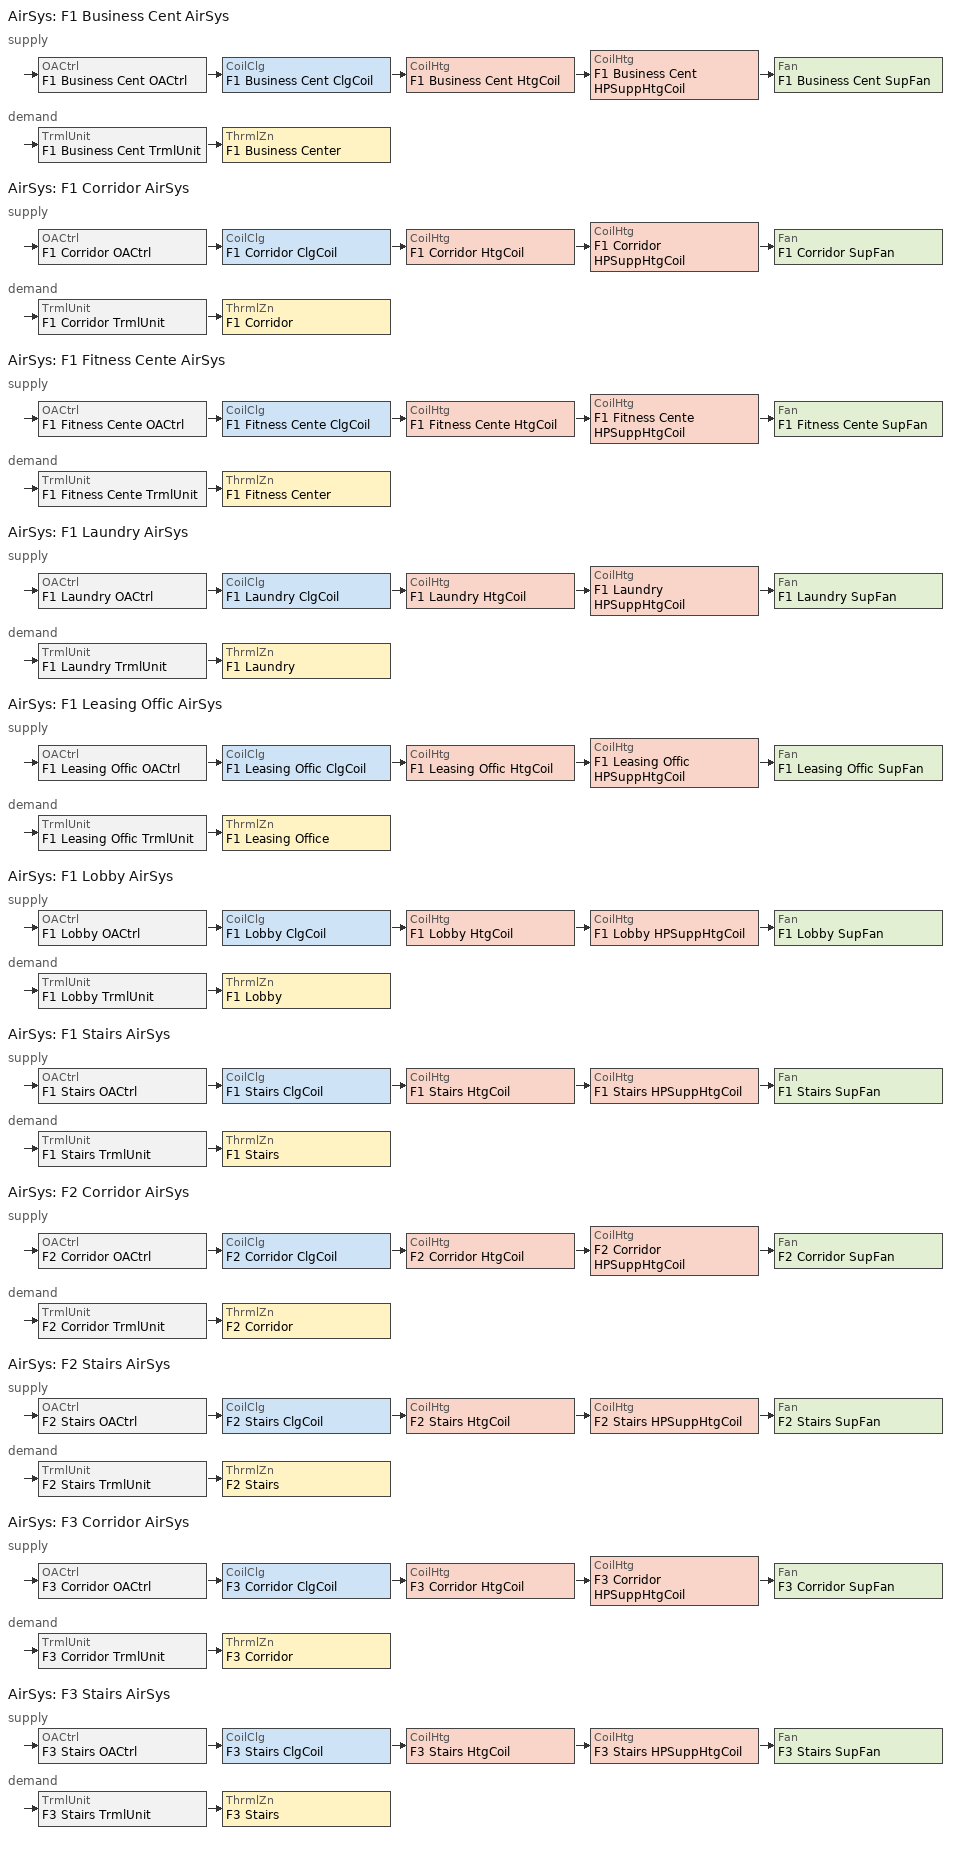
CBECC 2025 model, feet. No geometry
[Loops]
AirSys 'F1 Business Cent AirSys'
 supply: OACtrl 'F1 Business Cent OACtrl' > CoilClg 'F1 Business Cent ClgCoil' > CoilHtg 'F1 Business Cent HtgCoil' > CoilHtg 'F1 Business Cent HPSuppHtgCoil' > Fan 'F1 Business Cent SupFan'
 demand: TrmlUnit 'F1 Business Cent TrmlUnit' > ThrmlZn 'F1 Business Center'
AirSys 'F1 Corridor AirSys'
 supply: OACtrl 'F1 Corridor OACtrl' > CoilClg 'F1 Corridor ClgCoil' > CoilHtg 'F1 Corridor HtgCoil' > CoilHtg 'F1 Corridor HPSuppHtgCoil' > Fan 'F1 Corridor SupFan'
 demand: TrmlUnit 'F1 Corridor TrmlUnit' > ThrmlZn 'F1 Corridor'
AirSys 'F1 Fitness Cente AirSys'
 supply: OACtrl 'F1 Fitness Cente OACtrl' > CoilClg 'F1 Fitness Cente ClgCoil' > CoilHtg 'F1 Fitness Cente HtgCoil' > CoilHtg 'F1 Fitness Cente HPSuppHtgCoil' > Fan 'F1 Fitness Cente SupFan'
 demand: TrmlUnit 'F1 Fitness Cente TrmlUnit' > ThrmlZn 'F1 Fitness Center'
AirSys 'F1 Laundry AirSys'
 supply: OACtrl 'F1 Laundry OACtrl' > CoilClg 'F1 Laundry ClgCoil' > CoilHtg 'F1 Laundry HtgCoil' > CoilHtg 'F1 Laundry HPSuppHtgCoil' > Fan 'F1 Laundry SupFan'
 demand: TrmlUnit 'F1 Laundry TrmlUnit' > ThrmlZn 'F1 Laundry'
AirSys 'F1 Leasing Offic AirSys'
 supply: OACtrl 'F1 Leasing Offic OACtrl' > CoilClg 'F1 Leasing Offic ClgCoil' > CoilHtg 'F1 Leasing Offic HtgCoil' > CoilHtg 'F1 Leasing Offic HPSuppHtgCoil' > Fan 'F1 Leasing Offic SupFan'
 demand: TrmlUnit 'F1 Leasing Offic TrmlUnit' > ThrmlZn 'F1 Leasing Office'
AirSys 'F1 Lobby AirSys'
 supply: OACtrl 'F1 Lobby OACtrl' > CoilClg 'F1 Lobby ClgCoil' > CoilHtg 'F1 Lobby HtgCoil' > CoilHtg 'F1 Lobby HPSuppHtgCoil' > Fan 'F1 Lobby SupFan'
 demand: TrmlUnit 'F1 Lobby TrmlUnit' > ThrmlZn 'F1 Lobby'
AirSys 'F1 Stairs AirSys'
 supply: OACtrl 'F1 Stairs OACtrl' > CoilClg 'F1 Stairs ClgCoil' > CoilHtg 'F1 Stairs HtgCoil' > CoilHtg 'F1 Stairs HPSuppHtgCoil' > Fan 'F1 Stairs SupFan'
 demand: TrmlUnit 'F1 Stairs TrmlUnit' > ThrmlZn 'F1 Stairs'
AirSys 'F2 Corridor AirSys'
 supply: OACtrl 'F2 Corridor OACtrl' > CoilClg 'F2 Corridor ClgCoil' > CoilHtg 'F2 Corridor HtgCoil' > CoilHtg 'F2 Corridor HPSuppHtgCoil' > Fan 'F2 Corridor SupFan'
 demand: TrmlUnit 'F2 Corridor TrmlUnit' > ThrmlZn 'F2 Corridor'
AirSys 'F2 Stairs AirSys'
 supply: OACtrl 'F2 Stairs OACtrl' > CoilClg 'F2 Stairs ClgCoil' > CoilHtg 'F2 Stairs HtgCoil' > CoilHtg 'F2 Stairs HPSuppHtgCoil' > Fan 'F2 Stairs SupFan'
 demand: TrmlUnit 'F2 Stairs TrmlUnit' > ThrmlZn 'F2 Stairs'
AirSys 'F3 Corridor AirSys'
 supply: OACtrl 'F3 Corridor OACtrl' > CoilClg 'F3 Corridor ClgCoil' > CoilHtg 'F3 Corridor HtgCoil' > CoilHtg 'F3 Corridor HPSuppHtgCoil' > Fan 'F3 Corridor SupFan'
 demand: TrmlUnit 'F3 Corridor TrmlUnit' > ThrmlZn 'F3 Corridor'
AirSys 'F3 Stairs AirSys'
 supply: OACtrl 'F3 Stairs OACtrl' > CoilClg 'F3 Stairs ClgCoil' > CoilHtg 'F3 Stairs HtgCoil' > CoilHtg 'F3 Stairs HPSuppHtgCoil' > Fan 'F3 Stairs SupFan'
 demand: TrmlUnit 'F3 Stairs TrmlUnit' > ThrmlZn 'F3 Stairs'
[Proj]
MF36 Restructure Prototype: GasType=NaturalGas; CliZn=ClimateZone9; ZipCode=91501; WeatherStation=HOLLYWOOD BURBANK; UseExcptDsgnModel=0; ProjRemarks=Dwelling Units zoned by orientation by Aaron Boranian on March 17, 2022.; RunTitle=MF36 Restructure Prototype; AnalysisType=Title24Compliance; FacilityType=Includes Residential Dwellings &/or Common Areas; CUACReport=1; DebugScreen=1
[ResProj]
2019 Prototype 39372ft2 Prop Mixed: CALGreen=0; InCmntySlrProjTerritory=0; PVCompCredit=0; PVWDCSysSize=( 1, 0, 0, 0, 0 ); AllowExcessPVEDR=0; ReducedPVReq=0; BattMaxCap=0; BattGridHarmCredit=0; SimSpeedOption=Compliance; ReportInclPropOnly=0; SpecifyTargetDRtg=0; Address=1516 Ninth St; IsMultiFamily=1; CentralMFamLaundry=1; UseDefaultACH50=1; Status=New; IsVerified=0; ProjInclKitchen=1; InsulConsQuality=Yes; AllOrientations=0; HasGarage=0; Appl_HaveRefrig[1]=1; Appl_HaveDish[1]=1; Appl_HaveCook[1]=1; Appl_HaveWasher[1]=1; Appl_HaveDryer[1]=1; HERSDist=2019 Prototype 39372ft2 Prop Mixed-hers-dist-proj; HERSFan=2019 Prototype 39372ft2 Prop Mixed-hers-fan-proj; HERSDHW=2019 Prototype 39372ft2 Prop Mixed-hers-dhw-proj; HERSProj=2019 Prototype 39372ft2 Prop Mixed-hers-proj; SpeclFeatrs=2019 Prototype 39372ft2 Prop Mixed-specl-featrs; CSERpt_ZnDataDump=0; CSERpt_HVACDescrip=0; CSERpt_ZnEnergy=0; CSERpt_HtPumpHtg=0; CSERpt_Mtr_All=0; CSERpt_Mtr_Elec=0; CSERpt_Mtr_NGas=0; CSERpt_Mtr_Othr=0; CSERpt_ZnEnergy_DD=0; CSERpt_Mtr_All_DD=0; CSERpt_Mtr_Elec_DD=0; CSERpt_Mtr_NGas_DD=0; CSERpt_Mtr_Othr_DD=0; CSERpt_ZnEnergy_CD=0; CSERpt_Mtr_All_CD=0; CSERpt_Mtr_Elec_CD=0; CSERpt_Mtr_NGas_CD=0; CSERpt_Mtr_Othr_CD=0; CSERpt_ZnEnergy_HD=0; CSERpt_Mtr_All_HD=0; CSERpt_Mtr_Elec_HD=0; CSERpt_Mtr_NGas_HD=0; CSERpt_Mtr_Othr_HD=0
[Bldg]
Building: TotStoryCnt=3; AboveGrdStoryCnt=3
[ResZnGrp]
ResZn Group F1; ResZn Group F2; ResZn Group F3
[ResZn] Type=Conditioned; Status=New; HVACSysStatus=New; DHWSys1Status=New; DHWSys2Status=New; DHWSys2Verified=0; CeilingHeight=9; FloorHeight=10; WinHeadHeight=6.7; NumStories=1; AffordableHousing=1
Name | FloorArea | Bottom
F1 Res Zn N 3-bed; F1 Res Zn S 3-bed | 1410 | 0.7
F1 Res Zn NE; F1 Res Zn NW; F1 Res Zn SE; F1 Res Zn SW | 1054 | 0.7
F1 Res Zn N 1-bed; F1 Res Zn S 1-bed | 1440 | 0.7
F2 Res Zn N 3-bed; F2 Res Zn S 3-bed | 1410 | 10.7
F2 Res Zn NE; F2 Res Zn NW; F2 Res Zn SE; F2 Res Zn SW | 1054 | 10.7
F2 Res Zn N 1-bed; F2 Res Zn S 1-bed | 1440 | 10.7
F2 Res Zn N Studio | 540 | 10.7
F2 Res Zn S Studio | 1080 | 10.7
F3 Res Zn N 3-bed; F3 Res Zn S 3-bed | 1410 | 20.7
F3 Res Zn NE; F3 Res Zn NW; F3 Res Zn SE; F3 Res Zn SW | 1054 | 20.7
F3 Res Zn N 1-bed; F3 Res Zn S 1-bed | 1440 | 20.7
F3 Res Zn N Studio | 540 | 20.7
F3 Res Zn S Studio | 1080 | 20.7
[ResExtWall] Status=New; Construction=Exterior Wall Cons; Tilt=90
Name | Orientation | OrientationValue | Area
F1 Res Zn N Wall Back; F2 Res Zn N Wall Back; F3 Res Zn N Wall Back | Back | 180 | 470
F1 Res Zn NE Wall Back; F1 Res Zn NW Wall Back; F2 Res Zn NE Wall Back; F2 Res Zn NW Wall Back; F3 Res Zn NE Wall Back; F3 Res Zn NW Wall Back | Back | 180 | 310
F1 Res Zn NE Wall Right; F1 Res Zn SE Wall Right; F2 Res Zn NE Wall Right; F2 Res Zn SE Wall Right; F3 Res Zn NE Wall Right; F3 Res Zn SE Wall Right | Right | 270 | 340
F1 Res Zn NW Wall Left; F1 Res Zn SW Wall Left; F2 Res Zn NW Wall Left; F2 Res Zn SW Wall Left; F3 Res Zn NW Wall Left; F3 Res Zn SW Wall Left | Left | 90 | 340
F1 Res Zn S Wall Front; F2 Res Zn S Wall Front; F3 Res Zn S Wall Front | Front | 0 | 470
F1 Res Zn SE Wall Front; F1 Res Zn SW Wall Front; F2 Res Zn SE Wall Front; F2 Res Zn SW Wall Front; F3 Res Zn SE Wall Front; F3 Res Zn SW Wall Front | Front | 0 | 310
F1 Laundry Wall Back; F1 Mech Rm Wall Back | Back | 180 | 90
F1 Leasing Office Wall Front; F1 Lobby Wall Front; F2 Res Zn S Wall Front-3 | Front | 0 | 180
F1 Res Zn N Wall Back-2; F2 Res Zn N Wall Back-2; F3 Res Zn N Wall Back-2 | Back | 180 | 480
F1 Res Zn S Wall Front-2; F2 Res Zn S Wall Front-2; F3 Res Zn S Wall Front-2 | Front | 0 | 480
F1 Stairs Wall Back; F2 Stairs Wall Back; F2 Res Zn N Wall Back-3; F3 Stairs Wall Back; F3 Res Zn N Wall Back-3 | Back | 180 | 180
F3 Res Zn S Wall Front-3 | Front | 0 | 360
[ResWin] Status=New; exUfactorSHGCSource=NFRC; exExteriorShade=Insect Screen (default); ModelFinsOverhang=0; exOverhangDepth=1; exOverhangDistUp=1.33; exOverhangExL=3; exOverhangExR=3; exOverhangFlap=0.4; LeftFinDepth=0; LeftFinBotUp=0; exLeftFinDepth=0; exLeftFinBotUp=0; RightFinDepth=0; RightFinTopUp=0; RightFinDistR=0; RightFinBotUp=0; exRightFinDepth=0; exRightFinTopUp=0; exRightFinDistR=0; exRightFinBotUp=0
Name | WinType | SpecMethod | Height | Width | Multiplier | exHeight | exWidth | exMultiplier | exNFRCUfactor | exNFRCSHGC | OverhangDepth | OverhangDistUp | OverhangExL | OverhangExR | OverhangFlap | LeftFinTopUp | LeftFinDistL | exLeftFinTopUp | exLeftFinDistL | Area | exArea
F1 Res Zn N Win Back; F1 Res Zn N Win Back-2 | ResidentialWindowType 1 | Window Dimensions (required for fins/overhangs) | 5 | 3 | 12.843 | 5 | 3 | 27.34 | 0.3 | 0.23 | 1 | 1.33 | 3 | 3 | 0.4 | 0 | 0 | 0 | 0
F1 Res Zn NE Win Back; F1 Res Zn NW Win Back; F1 Res Zn SE Win Front; F1 Res Zn SW Win Front | ResidentialWindowType 1 | Window Dimensions (required for fins/overhangs) | 5 | 3 | 6.078 | 5 | 3 | 27.34 | 0.3 | 0.23 | 1 | 1.33 | 3 | 3 | 0.4 | 0 | 0 | 0 | 0
F1 Res Zn NE Win Right; F1 Res Zn NW Win Left; F1 Res Zn SE Win Right | ResidentialWindowType 1 | Window Dimensions (required for fins/overhangs) | 5 | 3 | 6.667 | 5 | 3 | 9.63 | 0.3 | 0.23 | 1 | 1.33 | 3 | 3 | 0.4 | 0 | 0 | 0 | 0
F1 Res Zn S Win Front; F1 Res Zn S Win Front-2 | ResidentialWindowType 1 | Window Dimensions (required for fins/overhangs) | 5 | 3 | 9.3135 | 5 | 3 | 27.34 | 0.3 | 0.23 | 1 | 1.33 | 3 | 3 | 0.4 | 0 | 0 | 0 | 0
F1 Res Zn SW Win Left; F2 Res Zn NW Win Left; F2 Res Zn SW Win Left; F3 Res Zn NW Win Left; F3 Res Zn SW Win Left | ResidentialWindowType 1 | Window Dimensions (required for fins/overhangs) | 5 | 3 | 6.667 | 5 | 3 | 9.63 |  |  | 1 | 1.33 | 3 | 3 | 0.4 | 0 | 0 | 0 | 0
F1 Leasing Office Win Front | ResidentialWindowType 1 | Window Dimensions (required for fins/overhangs) | 5 | 3 | 3.529 | 5 | 3 | 27.34 | 0.3 | 0.23 | 1 | 1.33 | 3 | 3 | 0.4 | 0 | 0 | 0 | 0
F1 Lobby Glass Door Front | Glass Door | Overall Window Area |  |  |  |  |  |  |  |  | 0 | 0 | 0 | 0 | 0 | 0 | 0 | 0 | 0 | 40 | 40
F1 Lobby Win Front | ResidentialWindowType 1 | Window Dimensions (required for fins/overhangs) | 5 | 3 | 0.863 | 5 | 3 | 27.34 |  |  | 1 | 1.33 | 3 | 3 | 0.4 | 0 | 0 | 0 | 0
F2 Res Zn N Win Back | ResidentialWindowType 1 | Window Dimensions (required for fins/overhangs) | 5 | 3 | 10.6836 | 5 | 3 | 27.34 | 0.3 | 0.23 | 1 | 1.33 | 3 | 3 | 0.4 | 1.33 | 1 | 1.33 | 1
F2 Res Zn NE Win Back | ResidentialWindowType 1 | Window Dimensions (required for fins/overhangs) | 5 | 3 | 6.078 | 5 | 3 | 27.34 | 0.3 | 0.23 | 1 | 1.33 | 3 | 3 | 0.4 | 1.33 | 1 | 1.33 | 1
F2 Res Zn NE Win Right; F2 Res Zn SE Win Right; F3 Res Zn NE Win Right; F3 Res Zn SE Win Right | ResidentialWindowType 1 | Window Dimensions (required for fins/overhangs) | 5 | 3 | 6.667 | 5 | 3 | 9.63 |  |  | 1 | 1.33 | 3 | 3 | 0.4 | 1.33 | 1 | 1.33 | 1
F2 Res Zn NW Win Back; F3 Res Zn NE Win Back; F3 Res Zn NW Win Back | ResidentialWindowType 1 | Window Dimensions (required for fins/overhangs) | 5 | 3 | 6.078 | 5 | 3 | 27.34 |  |  | 1 | 1.33 | 3 | 3 | 0.4 | 1.33 | 1 | 1.33 | 1
F2 Res Zn S Win Front; F3 Res Zn S Win Front | ResidentialWindowType 1 | Window Dimensions (required for fins/overhangs) | 5 | 3 | 9.2156 | 5 | 3 | 27.34 |  |  | 1 | 1.33 | 3 | 3 | 0.4 | 0 | 0 | 0 | 0
F2 Res Zn SE Win Front; F2 Res Zn SW Win Front; F3 Res Zn SE Win Front; F3 Res Zn SW Win Front | ResidentialWindowType 1 | Window Dimensions (required for fins/overhangs) | 5 | 3 | 6.078 | 5 | 3 | 27.34 |  |  | 1 | 1.33 | 3 | 3 | 0.4 | 0 | 0 | 0 | 0
F2 Res Zn N Win Back-2 | ResidentialWindowType 1 | Window Dimensions (required for fins/overhangs) | 5 | 3 | 10.9109 | 5 | 3 | 27.34 | 0.3 | 0.23 | 1 | 1.33 | 3 | 3 | 0.4 | 1.33 | 1 | 1.33 | 1
F2 Res Zn N Win Back-3 | ResidentialWindowType 1 | Window Dimensions (required for fins/overhangs) | 5 | 3 | 4.0916 | 5 | 3 | 27.34 | 0.3 | 0.23 | 1 | 1.33 | 3 | 3 | 0.4 | 1.33 | 1 | 1.33 | 1
F2 Res Zn S Win Front-2; F3 Res Zn S Win Front-2 | ResidentialWindowType 1 | Window Dimensions (required for fins/overhangs) | 5 | 3 | 9.4117 | 5 | 3 | 27.34 |  |  | 1 | 1.33 | 3 | 3 | 0.4 | 0 | 0 | 0 | 0
F2 Res Zn S Win Front-3; F3 Res Zn S Win Front-3 | ResidentialWindowType 1 | Window Dimensions (required for fins/overhangs) | 5 | 3 | 7.0587 | 5 | 3 | 27.34 |  |  | 1 | 1.33 | 3 | 3 | 0.4 | 0 | 0 | 0 | 0
F3 Res Zn N Win Back | ResidentialWindowType 1 | Window Dimensions (required for fins/overhangs) | 5 | 3 | 10.6836 | 5 | 3 | 27.34 |  |  | 1 | 1.33 | 3 | 3 | 0.4 | 1.33 | 1 | 1.33 | 1
F3 Res Zn N Win Back-2 | ResidentialWindowType 1 | Window Dimensions (required for fins/overhangs) | 5 | 3 | 10.9109 | 5 | 3 | 27.34 |  |  | 1 | 1.33 | 3 | 3 | 0.4 | 1.33 | 1 | 1.33 | 1
F3 Res Zn N Win Back-3 | ResidentialWindowType 1 | Window Dimensions (required for fins/overhangs) | 5 | 3 | 4.0916 | 5 | 3 | 27.34 |  |  | 1 | 1.33 | 3 | 3 | 0.4 | 1.33 | 1 | 1.33 | 1
[ResSlabFlr] Status=New; HeatedSlab=0; EdgeInsulation=0; EdgeInsulOption=R-7, 16 inches; exSurface=Default (80% carpeted/covered, 20% exposed); exEdgeInsulOption=R-5, 8 inches
Name | Area | Perimeter
F1 Res Zn N Slab; F1 Res Zn S Slab | 1410 | 47
F1 Res Zn NE Slab; F1 Res Zn NW Slab; F1 Res Zn SE Slab; F1 Res Zn SW Slab | 1054 | 65
F1 Business Center Slab; F1 Fitness Center Slab | 324 | 0
F1 Corridor Slab | 1444 | 0
F1 Laundry Slab; F1 Mech Rm Slab | 108 | 9
F1 Leasing Office Slab | 216 | 18
F1 Lobby Slab | 540 | 18
F1 Res Zn N Slab-2; F1 Res Zn S Slab-2 | 1440 | 48
F1 Stairs Slab | 144 | 18
[DwellUnit]
Name | DwellUnitTypeRef | Count | CondFlrArea
F1 3-Bed N; F1 3-Bed S; F2 3-Bed N; F2 3-Bed S; F3 3-Bed N; F3 3-Bed S | 3-Bed Type | 1 | 1410
F1 2-Bed NE; F1 2-Bed NW; F1 2-Bed SE; F1 2-Bed SW; F2 2-Bed NE; F2 2-Bed NW; F2 2-Bed SE; F2 2-Bed SW; F3 2-Bed NE; F3 2-Bed NW; F3 2-Bed SE; F3 2-Bed SW | 2-Bed Type | 1 | 1054
F1 1-Bed N; F1 1-Bed S; F2 1-Bed N; F2 1-Bed S; F3 1-Bed N; F3 1-Bed S | 1-Bed Type | 2 | 720
F2 Studio N; F3 Studio N | Studio Type | 1 | 540
F2 Studio S; F3 Studio S | Studio Type | 2 | 540
[ResIntWall] Status=New; IsPartySurface=1; OtherSideModeled=1
Name | Area | Construction | Outside
F1 Res Zn N To F1 Corridor Int Wall Right | 230 | IntWall Cons | F1 Corridor
F1 Res Zn N 3-bed To 1-bed Int Wall | 300 | IntWall Cons | F1 Res Zn N 1-bed
F1 Res Zn NE To F1 Res Zn SE Int Wall Front | 310 | IntWall Cons | F1 Res Zn SE
F1 Res Zn NE To F1 Corridor Int Wall Left; F1 Res Zn NW To F1 Corridor Int Wall Right; F1 Res Zn SE To F1 Corridor Int Wall Left; F1 Res Zn SW To F1 Corridor Int Wall Right | 30 | IntWall Cons | F1 Corridor
F1 Res Zn NW To F1 Res Zn SW Int Wall Front; F1 Res Zn S To F1 Res Zn SW Int Wall Left | 310 | IntWall Cons | F1 Res Zn SW
F1 Res Zn S 3-bed To 1-bed Int Wall-2 | 300 | IntWall Cons | F1 Res Zn S 1-bed
F1 Business Center To F1 Leasing Office Int Wall Front | 180 | IntWall Cons | F1 Leasing Office
F1 Business Center To F1 Lobby Int Wall Left | 180 | IntWall Cons | F1 Lobby
F1 Business Center To F1 Corridor Int Wall Back; F1 Fitness Center To F1 Corridor Int Wall Front; F1 Fitness Center To F1 Corridor Int Wall Left; F1 Stairs To F1 Corridor Int Wall Front | 180 | IntWall Cons | F1 Corridor
F1 Business Center To F1 Res Zn SE Int Wall Right | 180 | IntWall Cons | F1 Res Zn SE
F1 Corridor To F1 Res Zn S Int Wall Front | 950 | IntWall Cons | F1 Res Zn S 3-bed
F1 Corridor To F1 Res Zn N 3-bed Int Wall Back | 470 | IntWall Cons | F1 Res Zn N 3-bed
F1 Corridor To F1 Res Zn N 1-bed Int Wall Back | 480 | IntWall Cons | F1 Res Zn N 1-bed
F1 Fitness Center To F1 Res Zn NE Int Wall Right | 180 | IntWall Cons | F1 Res Zn NE
F1 Laundry To F1 Fitness Center Int Wall Front | 90 | IntWall Cons | F1 Fitness Center
F1 Laundry To F1 Corridor Int Wall Left | 40 | IntWall Cons | F1 Corridor
F1 Laundry To F1 Mech Rm Int Wall Right | 120 | Interior Wall adjacent Unconditioned | F1 Mech Rm
F1 Leasing Office To F1 Lobby Int Wall Left | 120 | IntWall Cons | F1 Lobby
F1 Leasing Office To F1 Res Zn SE Int Wall Right | 120 | IntWall Cons | F1 Res Zn SE
F1 Lobby To F1 Res Zn S Int Wall Left | 300 | IntWall Cons | F1 Res Zn S 3-bed
F1 Mech Rm To F1 Fitness Center Int Wall Front | 90 | Interior Wall adjacent Unconditioned | F1 Fitness Center
F1 Mech Rm To F1 Res Zn NE Int Wall Right | 120 | Interior Wall adjacent Unconditioned | F1 Res Zn NE
F1 Res Zn N To F1 Res Zn NW Int Wall Left | 310 | IntWall Cons | F1 Res Zn NW
F1 Stairs To F1 Res Zn N Int Wall Left | 80 | IntWall Cons | F1 Res Zn N 3-bed
F1 Stairs To F1 Laundry Int Wall Right | 80 | IntWall Cons | F1 Laundry
F2 Res Zn N 3-bed to 1-bed Int Wall | 310 | IntWall Cons | F2 Res Zn N 1-bed
F2 Res Zn NE To F2 Res Zn SE Int Wall Front; F2 Res Zn S To F2 Res Zn SE Int Wall Right | 310 | IntWall Cons | F2 Res Zn SE
F2 Res Zn NE To F2 Corridor Int Wall Left; F2 Res Zn NW To F2 Corridor Int Wall Right; F2 Res Zn SE To F2 Corridor Int Wall Left; F2 Res Zn SW To F2 Corridor Int Wall Right | 30 | IntWall Cons | F2 Corridor
F2 Res Zn NW To F2 Res Zn SW Int Wall Front; F2 Res Zn S To F2 Res Zn SW Int Wall Left | 310 | IntWall Cons | F2 Res Zn SW
F2 Res Zn S 3-bed to 1-bed Int Wall | 310 | IntWall Cons | F2 Res Zn S 1-bed
F2 Res Zn S 3-bed to Studio Int Wall | 310 | IntWall Cons | F2 Res Zn S Studio
F2 Corridor To F2 Res Zn S 3-bed Int Wall Front | 470 | IntWall Cons | F2 Res Zn S 3-bed
F2 Corridor To F2 Res Zn N 3-bed Int Wall Left | 230 | IntWall Cons | F2 Res Zn N 3-bed
F2 Corridor To F2 Res Zn N 3-bed Int Wall Back | 470 | IntWall Cons | F2 Res Zn N 3-bed
F2 Corridor To F2 Res Zn N Studio Int Wall Right | 230 | IntWall Cons | F2 Res Zn N Studio
F2 Corridor To F2 Res Zn N 1-bed Int Wall Back | 480 | IntWall Cons | F2 Res Zn N 1-bed
F2 Corridor To F2 Res Zn N Studio Int Wall Back | 180 | IntWall Cons | F2 Res Zn N Studio
F2 Corridor To F2 Res Zn S 1-bed Int Wall Front | 480 | IntWall Cons | F2 Res Zn S 1-bed
F2 Corridor To F2 Res Zn S Studio Int Wall Front | 360 | IntWall Cons | F2 Res Zn S Studio
F2 Stairs To F2 Corridor Int Wall Front | 180 | IntWall Cons | F2 Corridor
F2 Stairs To F2 Res Zn N Int Wall Left; F2 Stairs To F2 Res Zn N Int Wall Right | 80 | IntWall Cons | F2 Res Zn N 3-bed
F2 Res Zn N To F2 Res Zn NW Int Wall Left | 310 | IntWall Cons | F2 Res Zn NW
F2 Res Zn N To F2 Res Zn NE Int Wall Right | 310 | IntWall Cons | F2 Res Zn NE
F3 Res Zn NE To F3 Res Zn SE Int Wall Front; F3 Res Zn S To F3 Res Zn SE Int Wall Right | 310 | IntWall Cons | F3 Res Zn SE
F3 Res Zn NE To F3 Corridor Int Wall Left; F3 Res Zn NW To F3 Corridor Int Wall Right; F3 Res Zn SE To F3 Corridor Int Wall Left; F3 Res Zn SW To F3 Corridor Int Wall Right | 30 | IntWall Cons | F3 Corridor
F3 Res Zn NW To F3 Res Zn SW Int Wall Front; F3 Res Zn S To F3 Res Zn SW Int Wall Left | 310 | IntWall Cons | F3 Res Zn SW
F3 Corridor To F3 Res Zn S 3-bed Int Wall Front | 470 | IntWall Cons | F3 Res Zn S 3-bed
F3 Corridor To F3 Res Zn N 3-bed Int Wall Left | 230 | IntWall Cons | F3 Res Zn N 3-bed
F3 Corridor To F3 Res Zn N 3-bed Int Wall Back | 470 | IntWall Cons | F3 Res Zn N 3-bed
F3 Corridor To F3 Res Zn N Studio Int Wall Right | 230 | IntWall Cons | F3 Res Zn N Studio
F3 Corridor To F3 Res Zn N 1-bed Int Wall Back | 480 | IntWall Cons | F3 Res Zn N 1-bed
F3 Corridor To F3 Res Zn N Studio Int Wall Back | 180 | IntWall Cons | F3 Res Zn N Studio
F3 Corridor To F3 Res Zn S 1-bed Int Wall Front | 480 | IntWall Cons | F3 Res Zn S 1-bed
F3 Corridor To F3 Res Zn S Studio Int Wall Front | 360 | IntWall Cons | F3 Res Zn S Studio
F3 Stairs To F3 Corridor Int Wall Front | 180 | IntWall Cons | F3 Corridor
F3 Stairs To F3 Res Zn N Int Wall Left; F3 Stairs To F3 Res Zn N Int Wall Right | 80 | IntWall Cons | F3 Res Zn N 3-bed
F3 Res Zn N To F3 Res Zn NW Int Wall Left | 310 | IntWall Cons | F3 Res Zn NW
F3 Res Zn N To F3 Res Zn NE Int Wall Right | 310 | IntWall Cons | F3 Res Zn NE
[ResOtherZn] CeilingHeight=9; FloorHeight=10; WinHeadHeight=6.7; NumStories=1; DryerFuel=Gas
Name | Type | SpcFunc | VentSpcFunc | ozHVACSystem | ozDHWSys | Area | Bottom | IAQOption | IAQFanRef[1]
F1 Business Center | Conditioned | Conference, Multipurpose and Meeting Area | General - Conference/meeting | F1 Business Cent AirSys | DHW Individual Heat Pump | 324 | 0.7
F1 Corridor | Conditioned | Corridor Area | Residential - Common corridors | F1 Corridor AirSys |  | 1444 | 0.7
F1 Fitness Center | Conditioned | Exercise/Fitness Center and Gymnasium Areas | Sports/Entertainment - Gym, sports arena (play area) | F1 Fitness Cente AirSys | DHW Individual Heat Pump | 324 | 0.7
F1 Laundry | Conditioned | Laundry Area | Lodging - Laundry rooms, central | F1 Laundry AirSys | DHW Individual Heat Pump | 108 | 0.7
F1 Leasing Office | Conditioned | Office Area (<=250 square feet) | Office - Office space | F1 Leasing Offic AirSys | DHW Individual Heat Pump | 216 | 0.7
F1 Lobby | Conditioned | Lobby, Main Entry | Residential - Common corridors | F1 Lobby AirSys | DHW Individual Heat Pump | 540 | 0.7
F1 Mech Rm | Unconditioned | Electrical, Mechanical, Telephone Rooms | Misc - Telephone closets |  | DHW Individual Heat Pump | 108 | 0.7 | Individual IAQ Fans | F1 Mech Rm-IAQFan
F1 Stairs | Conditioned | Stairwell | Residential - Common corridors | F1 Stairs AirSys |  | 144 | 0.7
F2 Corridor | Conditioned | Corridor Area | Residential - Common corridors | F2 Corridor AirSys |  | 1444 | 10.7
F2 Stairs | Conditioned | Stairwell | Residential - Common corridors | F2 Stairs AirSys |  | 144 | 10.7
F3 Corridor | Conditioned | Corridor Area | Residential - Common corridors | F3 Corridor AirSys |  | 1444 | 20.7
F3 Stairs | Conditioned | Stairwell | Residential - Common corridors | F3 Stairs AirSys |  | 144 | 20.7
[ResOpening]
F1 Lobby To F1 Corridor Opening Back: Outside=F1 Corridor; Width=18; Height=9; BottomHt=0
[ResIntFlr] Status=New; OtherSideModeled=1
Name | Area | FloorZ | Construction | IsPartySurface | Outside
F2 Res Zn N 3-bed To F1 Res Zn N 3-bed Int Floor | 1410 | 10.7 | Interior Floor | 1 | F1 Res Zn N 3-bed
F2 Res Zn NE To F1 Res Zn NE Int Floor | 1054 | 10.7 | Interior Floor | 1 | F1 Res Zn NE
F2 Res Zn NW To F1 Res Zn NW Int Floor | 1054 | 10.7 | Interior Floor | 1 | F1 Res Zn NW
F2 Res Zn S 3-bed To F1 Res Zn S 3-bed Int Floor | 1410 | 10.7 | Interior Floor | 1 | F1 Res Zn S 3-bed
F2 Res Zn SE To F1 Res Zn SE Int Floor | 1054 | 10.7 | Interior Floor | 1 | F1 Res Zn SE
F2 Res Zn SW To F1 Res Zn SW Int Floor | 1054 | 10.7 | Interior Floor | 1 | F1 Res Zn SW
F2 Corridor To F1 Corridor Int Floor | 1444 | 10.7 | Interior Floor | 1 | F1 Corridor
F2 Stairs To F1 Stairs Int Floor Hole | 144 | 10.7 | Interior Floor | 0 | F1 Stairs
F2 Res Zn N 1-bed To F1 Res Zn N 1-bed Int Floor-2 | 1440 | 10.7 | Interior Floor | 1 | F1 Res Zn N 1-bed
F2 Res Zn N To F1 Fitness Center Int Floor | 324 | 10.7 | Interior Floor | 1 | F1 Fitness Center
F2 Res Zn N To F1 Laundry Int Floor | 108 | 10.7 | Interior Floor | 1 | F1 Laundry
F2 Res Zn N To F1 Mech Rm Int Floor | 108 | 10.7 | Interior Floor above Unconditioned | 1 | F1 Mech Rm
F2 Res Zn S 1-bed To F1 Res Zn S 1-bed Int Floor | 1440 | 10.7 | Interior Floor | 1 | F1 Res Zn S 1-bed
F2 Res Zn S To F1 Lobby Int Floor | 540 | 10.7 | Interior Floor | 1 | F1 Lobby
F2 Res Zn S To F1 Leasing Office Int Floor | 216 | 10.7 | Interior Floor | 1 | F1 Leasing Office
F2 Res Zn S To F1 Business Center Int Floor | 324 | 10.7 | Interior Floor | 1 | F1 Business Center
F3 Res Zn N 3-bed To F2 Res Zn N 3-bed Int Floor | 1410 | 20.7 | Interior Floor | 1 | F2 Res Zn N 3-bed
F3 Res Zn NE To F2 Res Zn NE Int Floor | 1054 | 20.7 | Interior Floor | 1 | F2 Res Zn NE
F3 Res Zn NW To F2 Res Zn NW Int Floor | 1054 | 20.7 | Interior Floor | 1 | F2 Res Zn NW
F3 Res Zn S 3-bed To F2 Res Zn S 3-bed Int Floor | 1410 | 20.7 | Interior Floor | 1 | F2 Res Zn S 3-bed
F3 Res Zn SE To F2 Res Zn SE Int Floor | 1054 | 20.7 | Interior Floor | 1 | F2 Res Zn SE
F3 Res Zn SW To F2 Res Zn SW Int Floor | 1054 | 20.7 | Interior Floor | 1 | F2 Res Zn SW
F3 Corridor To F2 Corridor Int Floor | 1444 | 20.7 | Interior Floor | 1 | F2 Corridor
F3 Stairs To F2 Stairs Int Floor Hole | 144 | 20.7 | Interior Floor | 0 | F2 Stairs
F3 Res Zn N 1-bed To F2 Res Zn N 1-bed Int Floor | 1410 | 20.7 | Interior Floor | 1 | F2 Res Zn N 1-bed
F3 Res Zn N Studio To F2 Res Zn N Studio Int Floor | 540 | 20.7 | Interior Floor | 1 | F2 Res Zn N Studio
F3 Res Zn S 1-bed To F2 Res Zn S 1-bed Int Floor | 1440 | 20.7 | Interior Floor | 1 | F2 Res Zn S 1-bed
F3 Res Zn S Studio To F2 Res Zn S Studio Int Floor | 1080 | 20.7 | Interior Floor | 1 | F2 Res Zn S Studio
[ResCathedralCeiling] RoofRise=1; Orientation=Front; Construction=Cathedral Ceiling; RoofSolReflect=0.63; RoofEmiss=0.75
Name | Area
F3 Res Zn N Cathedral Ceiling; F3 Res Zn S Cathedral Ceiling | 1410
F3 Res Zn NE Cathedral Ceiling; F3 Res Zn NW Cathedral Ceiling; F3 Res Zn SE Cathedral Ceiling; F3 Res Zn SW Cathedral Ceiling | 1054
F3 Corridor Cathedral Ceiling | 1444
F3 Stairs Cathedral Ceiling | 144
F3 Res Zn N Cathedral Ceiling-2; F3 Res Zn S Cathedral Ceiling-2 | 1440
F3 Res Zn N Cathedral Ceiling-3 | 540
F3 Res Zn S Cathedral Ceiling-3 | 1080
[AirSys] Type=SZHP; SubType=Split1Phase; EffMetric=SEER2/EER2/HSPF2; ResHVACAutoSizing=1; OptStart=0
Name | CtrlZnRef
F1 Business Cent AirSys | F1 Business Center
F1 Corridor AirSys | F1 Corridor
F1 Fitness Cente AirSys | F1 Fitness Center
F1 Laundry AirSys | F1 Laundry
F1 Leasing Offic AirSys | F1 Leasing Office
F1 Lobby AirSys | F1 Lobby
F1 Stairs AirSys | F1 Stairs
F2 Corridor AirSys | F2 Corridor
F2 Stairs AirSys | F2 Stairs
F3 Corridor AirSys | F3 Corridor
F3 Stairs AirSys | F3 Stairs
[AirSeg]
Name | Sys | Type
F1 Business Cent SupAirSeg | F1 Business Cent AirSys | Supply
F1 Business Cent RetAirSeg | F1 Business Cent AirSys | Return
F1 Corridor SupAirSeg | F1 Corridor AirSys | Supply
F1 Corridor RetAirSeg | F1 Corridor AirSys | Return
F1 Fitness Cente SupAirSeg | F1 Fitness Cente AirSys | Supply
F1 Fitness Cente RetAirSeg | F1 Fitness Cente AirSys | Return
F1 Laundry SupAirSeg | F1 Laundry AirSys | Supply
F1 Laundry RetAirSeg | F1 Laundry AirSys | Return
F1 Leasing Offic SupAirSeg | F1 Leasing Offic AirSys | Supply
F1 Leasing Offic RetAirSeg | F1 Leasing Offic AirSys | Return
F1 Lobby SupAirSeg | F1 Lobby AirSys | Supply
F1 Lobby RetAirSeg | F1 Lobby AirSys | Return
F1 Stairs SupAirSeg | F1 Stairs AirSys | Supply
F1 Stairs RetAirSeg | F1 Stairs AirSys | Return
F2 Corridor SupAirSeg | F2 Corridor AirSys | Supply
F2 Corridor RetAirSeg | F2 Corridor AirSys | Return
F2 Stairs SupAirSeg | F2 Stairs AirSys | Supply
F2 Stairs RetAirSeg | F2 Stairs AirSys | Return
F3 Corridor SupAirSeg | F3 Corridor AirSys | Supply
F3 Corridor RetAirSeg | F3 Corridor AirSys | Return
F3 Stairs SupAirSeg | F3 Stairs AirSys | Supply
F3 Stairs RetAirSeg | F3 Stairs AirSys | Return
[CoilClg] Type=DirectExpansion; DXSEER=14
Name | Sys
F1 Business Cent ClgCoil | F1 Business Cent AirSys
F1 Corridor ClgCoil | F1 Corridor AirSys
F1 Fitness Cente ClgCoil | F1 Fitness Cente AirSys
F1 Laundry ClgCoil | F1 Laundry AirSys
F1 Leasing Offic ClgCoil | F1 Leasing Offic AirSys
F1 Lobby ClgCoil | F1 Lobby AirSys
F1 Stairs ClgCoil | F1 Stairs AirSys
F2 Corridor ClgCoil | F2 Corridor AirSys
F2 Stairs ClgCoil | F2 Stairs AirSys
F3 Corridor ClgCoil | F3 Corridor AirSys
F3 Stairs ClgCoil | F3 Stairs AirSys
[CoilHtg]
Name | Sys | Type | HtPumpHSPF | HtPumpSuppCoilHtgRef
F1 Business Cent HtgCoil | F1 Business Cent AirSys | HeatPump | 8.2 | F1 Business Cent HPSuppHtgCoil
F1 Business Cent HPSuppHtgCoil | F1 Business Cent AirSys | Resistance
F1 Corridor HtgCoil | F1 Corridor AirSys | HeatPump | 8.2 | F1 Corridor HPSuppHtgCoil
F1 Corridor HPSuppHtgCoil | F1 Corridor AirSys | Resistance
F1 Fitness Cente HtgCoil | F1 Fitness Cente AirSys | HeatPump | 8.2 | F1 Fitness Cente HPSuppHtgCoil
F1 Fitness Cente HPSuppHtgCoil | F1 Fitness Cente AirSys | Resistance
F1 Laundry HtgCoil | F1 Laundry AirSys | HeatPump | 8.2 | F1 Laundry HPSuppHtgCoil
F1 Laundry HPSuppHtgCoil | F1 Laundry AirSys | Resistance
F1 Leasing Offic HtgCoil | F1 Leasing Offic AirSys | HeatPump | 8.2 | F1 Leasing Offic HPSuppHtgCoil
F1 Leasing Offic HPSuppHtgCoil | F1 Leasing Offic AirSys | Resistance
F1 Lobby HtgCoil | F1 Lobby AirSys | HeatPump | 8.2 | F1 Lobby HPSuppHtgCoil
F1 Lobby HPSuppHtgCoil | F1 Lobby AirSys | Resistance
F1 Stairs HtgCoil | F1 Stairs AirSys | HeatPump | 8.2 | F1 Stairs HPSuppHtgCoil
F1 Stairs HPSuppHtgCoil | F1 Stairs AirSys | Resistance
F2 Corridor HtgCoil | F2 Corridor AirSys | HeatPump | 8.2 | F2 Corridor HPSuppHtgCoil
F2 Corridor HPSuppHtgCoil | F2 Corridor AirSys | Resistance
F2 Stairs HtgCoil | F2 Stairs AirSys | HeatPump | 8.2 | F2 Stairs HPSuppHtgCoil
F2 Stairs HPSuppHtgCoil | F2 Stairs AirSys | Resistance
F3 Corridor HtgCoil | F3 Corridor AirSys | HeatPump | 8.2 | F3 Corridor HPSuppHtgCoil
F3 Corridor HPSuppHtgCoil | F3 Corridor AirSys | Resistance
F3 Stairs HtgCoil | F3 Stairs AirSys | HeatPump | 8.2 | F3 Stairs HPSuppHtgCoil
F3 Stairs HPSuppHtgCoil | F3 Stairs AirSys | Resistance
[Fan]
Name | Sys
F1 Business Cent SupFan | F1 Business Cent AirSys
F1 Corridor SupFan | F1 Corridor AirSys
F1 Fitness Cente SupFan | F1 Fitness Cente AirSys
F1 Laundry SupFan | F1 Laundry AirSys
F1 Leasing Offic SupFan | F1 Leasing Offic AirSys
F1 Lobby SupFan | F1 Lobby AirSys
F1 Stairs SupFan | F1 Stairs AirSys
F2 Corridor SupFan | F2 Corridor AirSys
F2 Stairs SupFan | F2 Stairs AirSys
F3 Corridor SupFan | F3 Corridor AirSys
F3 Stairs SupFan | F3 Stairs AirSys
[TrmlUnit] Type=Uncontrolled
Name | Sys | ZnServedRef
F1 Business Cent TrmlUnit | F1 Business Cent AirSys | F1 Business Center
F1 Corridor TrmlUnit | F1 Corridor AirSys | F1 Corridor
F1 Fitness Cente TrmlUnit | F1 Fitness Cente AirSys | F1 Fitness Center
F1 Laundry TrmlUnit | F1 Laundry AirSys | F1 Laundry
F1 Leasing Offic TrmlUnit | F1 Leasing Offic AirSys | F1 Leasing Office
F1 Lobby TrmlUnit | F1 Lobby AirSys | F1 Lobby
F1 Stairs TrmlUnit | F1 Stairs AirSys | F1 Stairs
F2 Corridor TrmlUnit | F2 Corridor AirSys | F2 Corridor
F2 Stairs TrmlUnit | F2 Stairs AirSys | F2 Stairs
F3 Corridor TrmlUnit | F3 Corridor AirSys | F3 Corridor
F3 Stairs TrmlUnit | F3 Stairs AirSys | F3 Stairs
[OACtrl] EconoCtrlMthd=NoEconomizer
Name | Sys | AirSegSupRef | AirSegRetRef
F1 Business Cent OACtrl | F1 Business Cent AirSys | F1 Business Cent SupAirSeg | F1 Business Cent RetAirSeg
F1 Corridor OACtrl | F1 Corridor AirSys | F1 Corridor SupAirSeg | F1 Corridor RetAirSeg
F1 Fitness Cente OACtrl | F1 Fitness Cente AirSys | F1 Fitness Cente SupAirSeg | F1 Fitness Cente RetAirSeg
F1 Laundry OACtrl | F1 Laundry AirSys | F1 Laundry SupAirSeg | F1 Laundry RetAirSeg
F1 Leasing Offic OACtrl | F1 Leasing Offic AirSys | F1 Leasing Offic SupAirSeg | F1 Leasing Offic RetAirSeg
F1 Lobby OACtrl | F1 Lobby AirSys | F1 Lobby SupAirSeg | F1 Lobby RetAirSeg
F1 Stairs OACtrl | F1 Stairs AirSys | F1 Stairs SupAirSeg | F1 Stairs RetAirSeg
F2 Corridor OACtrl | F2 Corridor AirSys | F2 Corridor SupAirSeg | F2 Corridor RetAirSeg
F2 Stairs OACtrl | F2 Stairs AirSys | F2 Stairs SupAirSeg | F2 Stairs RetAirSeg
F3 Corridor OACtrl | F3 Corridor AirSys | F3 Corridor SupAirSeg | F3 Corridor RetAirSeg
F3 Stairs OACtrl | F3 Stairs AirSys | F3 Stairs SupAirSeg | F3 Stairs RetAirSeg
[PVArray]
PV Array: DCSysSize=66.5; CalFlexibleInstallOpt=CFI1
[CUAC]
CUAC Inputs: AffordablePVDCSysSize=66.5; PctIndivUnitPVByBedrms[1]=1.97; PctIndivUnitPVByBedrms[2]=2.42; PctIndivUnitPVByBedrms[3]=3.14; PctIndivUnitPVByBedrms[4]=3.57; PVBillingOption=PV Offsets Monthly Use w/ Carryover; ElecUtility=SCE -- Southern California Edison; G2ElecTerritory=CZ 9; G2ElecTariff=D, Basic Alloc; ElecTerritory=9 - Standard; GasUtility=SoCalGas -- Southern California Gas Company; G2GasTerritory=CZ 1; G2GasTariff=GR MFam WaterHtgAndCooking; GasTerritory=1 - Cook & DHW; WaterMonthlyCost=10; TrashMonthlyCost=10
[ResConsAssm]
Name | CanAssignTo | Type | RoofingLayer | RoofDeckLayer | InsideFinishLayer | FloorSurfaceLayer | FloorDeckLayer | CavityLayer | FrameLayer | SheathInsulLayerRVal | WallExtFinishLayer | OtherSideFinishLayer | RadiantBarrier | RaisedHeelTruss | RaisedHeelTrussHeight | RoofingType
Exterior Wall Cons | Exterior Walls | Wood Framed Wall | Light Roof (Asphalt Shingle) | Wood Siding/sheathing/decking | Gypsum Board | Carpeted | Wood Siding/sheathing/decking | R 21 | 2x6 @ 16 in. O.C. | 4 | Synthetic Stucco | Gypsum Board | 0 | 0 | 3.5 | all others
IntWall Cons | Interior Walls | Wood Framed Wall | Light Roof (Asphalt Shingle) | Wood Siding/sheathing/decking | Gypsum Board | Carpeted | Wood Siding/sheathing/decking |  | 2x4 @ 16 in. O.C. |  |  | Gypsum Board | 0 | 0 | 3.5 | all others
Interior Floor | Interior Floors | Wood Framed Floor | Light Roof (Asphalt Shingle) | Wood Siding/sheathing/decking | Gypsum Board | Carpeted | Wood Siding/sheathing/decking |  | 2x12 @ 16 in. O.C. |  |  | Gypsum Board | 0 | 0 | 3.5 | all others
Cathedral Ceiling | Cathedral Ceilings |  | 5 PSF (Normal Gravel) |  |  |  |  | R 38 | 2x12 @ 24 in. O.C.
Interior Floor above Unconditioned | Interior Floors | Wood Framed Floor | Light Roof (Asphalt Shingle) | Wood Siding/sheathing/decking | Gypsum Board | Carpeted | Wood Siding/sheathing/decking | R 19 in 5-1/2 in. cavity (R-18) | 2x6 @ 16 in. O.C. |  |  | Gypsum Board | 0 | 0 | 3.5 | all others
Interior Wall adjacent Unconditioned | Interior Walls | Wood Framed Wall | Light Roof (Asphalt Shingle) | Wood Siding/sheathing/decking | Gypsum Board | Carpeted | Wood Siding/sheathing/decking | R 11 | 2x4 @ 16 in. O.C. |  |  | Gypsum Board | 0 | 0 | 3.5 | all others
[ResMat]
Name | Density | SpecHeat | Conductivity | ConductivityCT | RValPerInch | Thickness | ConductivityQII
SoftWood | 35 | 0.39 | 0.08167 | 0.0012 | 1.0204
Steel | 489 | 0.12 | 26.2 |  | 0.00318
SIPSskin | 41 | 0.45 | 0.06127 | 0.0012 | 1.36 | 0.4375
Ceiling Insul | 1.5 | 0.2 |  | 0.00418
Other Insul | 1.5 | 0.2 |  | 0.0032537
Gypsum Board | 40 | 0.27 | 0.09167 | 0.0001217 | 0.9091 | 0.5
Insul-R4-D1.5-SH0.35-C0.02083 | 1.5 | 0.35 | 0.0208325 | 0.00175 |  | 1 | 0.0208325
Synthetic Stucco | 58 | 0.2 | 0.2 |  | 0.5333 | 0.375
Carpet | 12.3 | 0.34 | 0.02 |  | 4.1667 | 0.5
Wood layer | 41 | 0.45 | 0.06127 | 0.0012 | 1.36 | 0.5
5 PSF Roof | 120 | 0.2 | 1 |  | 0.0833 | 0.5
TileGap | 0.075 | 0.24 | 0.07353 |  | 1.1333 | 0.75
10 PSF Roof | 120 | 0.2 | 1 |  | 0.0833 | 1
VertWallCavity | 0.075 | 0.24 | 0.314 | 0.00397 | 1.1333 | 3.5
3 Coat Stucco | 116 | 0.2 | 0.4167 |  | 0.2686 | 0.875
Ins-R21-D1.5-SH0.2-C0.02183 | 1.5 | 0.2 | 0.0218254 | 0.0032537 |  |  | 0.0218254
Ins-R9.1-D1.5-SH0.2-C0.03205 | 1.5 | 0.2 | 0.0320513 | 0.00418 |  |  | 0.0320513
Ins-R13-D1.5-SH0.2-C0.02244 | 1.5 | 0.2 | 0.0224376 | 0.0032537 |  |  | 0.0224376
FrameGap | 0 | 0 | 200 |  | 0.000417
Ins-R18-D1.5-SH0.2-C0.0162 | 1.5 | 0.2 | 0.0162037 | 0.0032537 |  |  | 0.0162037
Ins-R18-D1.5-SH0.2-C0.02546 | 1.5 | 0.2 | 0.025463 | 0.0032537 |  |  | 0.025463
Concrete | 144 | 0.2 | 1 |  | 0.0833
Light Roof | 120 | 0.2 | 1 |  | 0.0833 | 0.2
Ins-R18-D1.5-SH0.2-C0.02546 24 | 1.5 | 0.2 | 0.025463 | 0.00418 |  |  | 0.025463
Ins-R38-D1.5-SH0.2-C0.01206 | 1.5 | 0.2 | 0.0120614 | 0.00418 |  |  | 0.0120614
Ins-R38-D1.5-SH0.2-C0.02467 | 1.5 | 0.2 | 0.0246711 | 0.00418 |  |  | 0.0246711
Insul-R2-D1.5-SH0.35-C0.04167 | 1.5 | 0.35 | 0.041665 | 0.00175 |  | 1 | 0.041665
Ins-R37-D1.5-SH0.2-C0.02534 | 1.5 | 0.2 | 0.0253378 | 0.00418 |  |  | 0.0253378
Ins-R35-D1.5-SH0.2-C0.02679 | 1.5 | 0.2 | 0.0267857 | 0.00418 |  |  | 0.0267857
Ins-R30-D1.5-SH0.2-C0.03125 | 1.5 | 0.2 | 0.03125 | 0.00418 |  |  | 0.03125
Ins-R30-D1.5-SH0.2-C0.02014 | 1.5 | 0.2 | 0.0201389 | 0.00418 |  |  | 0.0201389
Ins-R25-D1.5-SH0.2-C0.02417 | 1.5 | 0.2 | 0.0241667 | 0.00418 |  |  | 0.0241667
Ins-R30-D1.5-SH0.2-C0.02569 | 1.5 | 0.2 | 0.0256944 | 0.00418 |  |  | 0.0256944
Ins-R28-D1.5-SH0.2-C0.02753 | 1.5 | 0.2 | 0.0275298 | 0.00418 |  |  | 0.0275298
Ins-R28-D1.5-SH0.2-C0.02158 | 1.5 | 0.2 | 0.0215774 | 0.00418 |  |  | 0.0215774
Ins-R37-D1.5-SH0.2-C0.02083 | 1.5 | 0.2 | 0.0208333 | 0.00418 |  |  | 0.0208333
Ins-R21-D1.5-SH0.2-C0.01389 | 1.5 | 0.2 | 0.0138889 | 0.0032537 |  |  | 0.0138889
Ins-R15-D1.5-SH0.2-C0.01944 | 1.5 | 0.2 | 0.0194444 | 0.0032537 |  |  | 0.0194444
Ins-R14-D1.5-SH0.2-C0.03274 | 1.5 | 0.2 | 0.0327381 | 0.0032537 |  |  | 0.0327381
Ins-R15-D1.5-SH0.2-C0.03056 | 1.5 | 0.2 | 0.0305556 | 0.0032537 |  |  | 0.0305556
Insul-R3-D1.5-SH0.35-C0.02778 | 1.5 | 0.35 | 0.0277767 | 0.00175 |  | 1 | 0.0277767
Ins-R25-D1.5-SH0.2-C0.0375 | 1.5 | 0.2 | 0.0375 | 0.00418 |  |  | 0.0375
Ins-R25-D1.5-SH0.2-C0.03083 | 1.5 | 0.2 | 0.0308333 | 0.00418 |  |  | 0.0308333
Insul-R0.07-D1.5-SH0.35-C1.19043 | 1.5 | 0.35 | 1.19043 | 0.00175 |  | 1 | 1.19043
Ins-R15-D1.5-SH0.2-C0.04028 | 1.5 | 0.2 | 0.0402778 | 0.0032537 |  |  | 0.0402778
Ins-R15-D1.5-SH0.2-C0.05139 | 1.5 | 0.2 | 0.0513889 | 0.0032537 |  |  | 0.0513889
Ins-R15-D1.5-SH0.2-C0.0625 | 1.5 | 0.2 | 0.0625 | 0.0032537 |  |  | 0.0625
Ins-R38-D1.5-SH0.2-C0.0159 | 1.5 | 0.2 | 0.0158991 | 0.00418 |  |  | 0.0158991
Ins-R21-D1.5-SH0.2-C0.04464 | 1.5 | 0.2 | 0.0446429 | 0.0032537 |  |  | 0.0446429
Ins-R21-D1.5-SH0.2-C0.02877 | 1.5 | 0.2 | 0.0287698 | 0.0032537 |  |  | 0.0287698
Ins-R21-D1.5-SH0.2-C0.03671 | 1.5 | 0.2 | 0.0367063 | 0.0032537 |  |  | 0.0367063
Ins-R11-D1.5-SH0.2-C0.02652 | 1.5 | 0.2 | 0.0265152 | 0.0032537 |  |  | 0.0265152
Ins-R19-D1.5-SH0.2-C0.04934 | 1.5 | 0.2 | 0.0493421 | 0.0032537 |  |  | 0.0493421
Ins-R18-D1.5-SH0.2-C0.05208 | 1.5 | 0.2 | 0.0520833 | 0.0032537 |  |  | 0.0520833
Ins-R11-D1.5-SH0.2-C0.04167 | 1.5 | 0.2 | 0.0416667 | 0.0032537 |  |  | 0.0416667
Insul-R5-D1.5-SH0.35-C0.01667 | 1.5 | 0.35 | 0.016666 | 0.00175 |  | 1 | 0.016666
[ResWinType]
Name | SpecMethod | Area | Height | Width | ModelFinsOverhang | OverhangDepth | OverhangDistUp | OverhangExL | OverhangExR | OverhangFlap | LeftFinDepth | LeftFinTopUp | LeftFinDistL | LeftFinBotUp | RightFinDepth | RightFinTopUp | RightFinDistR | RightFinBotUp
ResidentialWindowType 1
Glass Door | Overall Window Area | 20 | 4.47214 | 4.47214 | 0 | 0 | 0 | 0 | 0 | 0 | 0 | 0 | 0 | 0 | 0 | 0 | 0 | 0
[DwellUnitType] WasherOption=In-Unit; DryerOption=In-Unit; DryerFuel=Gas; CookFuel=Gas; IAQSupInletsAccessible=1; IAQHasFID=1; IAQOption=Individual IAQ Fans; IAQFanCnt=( 1, 1, 1, 1 ); HVACSysType=Heat Pump Heating and Cooling System; NumHtPumpEquipTypes=1; HVACHtPumpRef[1]=Heat Pump System - Res; HtPumpEquipCount[1]=1; HVACFanRef=HVAC Fan - Heat Pump; HVACDistRef=Air Distribution System - Res; NumDHWSysTypes=1; DHWSysRef[1]=DHW Individual Heat Pump; TotShowersServed[1]=1; TotBathsServed[1]=1; ServesAsDHWHtr=0; DHWSystemType=Standard; DHWAmbientCond=Unconditioned; SCSysRptCount[1]=1
Name | NumBedrooms | CondFlrArea | IAQFanRef[1] | SCSysRptRef[1] | SCSysRptRef[2] | SCSysRptCount[2] | UsrSpecCmpctDist | UserSpecCmpctDist[1] | UserCompactFactor[1] | CDServesMBathFix[1] | CDServesKitFix[1] | CDServesThirdFix[1]
1-Bed Type | 1 | 720 | 1-Bed IAQ Fan | F3 1-Bed S 1/2 | :Heat Pump System - Res:Air Distribution System - Res:HVAC Fan - Furnace:2:3 | F3 1-Bed S 2/2 | :Heat Pump System - Res:Air Distribution System - Res:HVAC Fan - Furnace:2:3 | 1
2-Bed Type | 2 | 1054 | 2-Bed IAQ Fan | F3 2-Bed SW | :Heat Pump System - Res:Air Distribution System - Res:HVAC Fan - Furnace:2:3 |  |  | 1 | 1 | 0.6 | 1 | 1 | 1
3-Bed Type | 3 | 1410 | 3-Bed IAQ Fan | F3 3-Bed S | :Heat Pump System - Res:Air Distribution System - Res:HVAC Fan - Furnace:2:3 |  |  | 1 | 1 | 0.6 | 1 | 1 | 1
Studio Type | 0 | 540 | Studio IAQ Fan | F3 Studio S 1/2 | :Heat Pump System - Res:Air Distribution System - Res:HVAC Fan - Furnace:2:3 | F3 Studio S 2/2 | :Heat Pump System - Res:Air Distribution System - Res:HVAC Fan - Furnace:2:3 | 1 | 1 | 1 | 0.6 | 1 | 1 | 1
[ResHtgSys]
Heating Component - Res: Type=CntrlFurnace - Fuel-fired central furnace; AutoSize=1
[ResClgSys]
Cooling Component - Res: Type=SplitAirCond - Split air conditioning system; EffMetric=SEER2/EER2; SEER=14; EER=11.7; ACCharge=Verified; RefrigerantType=R410A; AutoSize=1; UseEERinAnalysis=1; IsZonal=0
[ResHtPumpSys]
Heat Pump System - Res: Type=SplitHeatPump - Ducted central split heat pump; EffMetric=HSPF2/SEER2/EER2; HSPF=8.2; AutoSize=1; SEER=14; EER=11.7; CFMperTon=350; RefrigerantType=R410A; IsMultiSpeed=0; IsZonal=0; UseEERinAnalysis=1; BackupOption=Electric Resistance; VCHPDucts=Unducted; HtgSizingFactor=0.75; HERSHtPumpRef=HeatpumpSystem-Res-hers-htpump
[ResDistSys]
Air Distribution System - Res: Type=Ducts located entirely in conditioned space; Status=New; DefaultSystem=1; HasBypassDuct=0; HERSCheck=AirDistributionSystem-Res-hers-dist; IsLessThanFortyFt=0
[ResFanSys] Type=Single Speed Fan; DefaultSystem=0; WperCFMCool=0.45
Name | HERSCheck
HVAC Fan - Heat Pump | HVACFan-HeatPump-hers-fan
HVAC Fan - Furnace | HVAC Fan - Furnace-hers-fan
[ResIAQFan]
Name | IAQCFM | WperCFMIAQ | IAQFanType | SetPerfByHVIInterp | IncludesRecov
2-Bed IAQ Fan | 54.14 | 0.4 | Balanced | 0
1-Bed IAQ Fan | 36.6 | 0.4 | Balanced | 0
3-Bed IAQ Fan | 72.3 | 0.4 | Balanced | 0
Studio IAQ Fan | 31.2 | 0.4 | Balanced | 0
F1 Mech Rm-IAQFan | 16.2 | 0.186 | Exhaust |  | 0
[ResDHWSys] SystemType=Standard; UseMaxDurNumHtrs=0; CHPWHLoopTankConfig=None (return to Primary); CHPWHLoopTankType=Electric Resistance; TotShowersServed=1; TotBathsServed=1; DemRespControl=Basic
DHW Gas: MFamDistType=Multi-family: Recirculating with no control (continuous pumping); CentralRecircType=Central with Recirculation; CentralDHW=1; CentralDHWType=Other; DHWHeater[1]=Gas; HeaterMult[2]=0; HeaterMult[3]=0; BranchLossModel=Attached to Hot Water Draws; DHWSolarSysRef=DHWSolarSystem 1; HERSCheck=DHWGas-hers-dhw
DHW Individual Heat Pump: MFamDistType=Multi-family: Recirculating with no control (continuous pumping); DHWHeater[1]=Individual Heat Pump; HERSCheck=DHWHeatpump-hers-dhw; CHPWHSysDescrip=Single Pass Primary; CHPWHCompType=Sanden GS3-45HPA-US (4kW cap @ 40F); CHPWHAutosize=0; CHPWHNumComp=6; CHPWHTotTankVol=480; CHPWHTankCount=1; CHPWHTankRVal=16; CHPWHTankLoc=Zone; CHPWHTankZone=F1 Mech Rm; CHPWHSrcAirLoc=Outside; CHPWHLoopTankCompCnt=1; CHPWHLoopTankVol=300; CHPWHLoopTankTankCnt=1; CHPWHLoopTankRVal=16; CHPWHLoopTankLoc=Zone; CHPWHLoopTankZone=F1 Mech Rm; HeaterMult[1]=1; RecircPumpPwr=621.667; LoopPipeInsulThk[1]=1.5; RecircPipeLoc[1]=Conditioned; LoopHeater=LoopTank2
DHW Electric: CentralDHW=0; DHWHeater[1]=Electric; HERSCheck=DHWElectric-hers-dhw; HeaterMult[1]=1; LoopPipeInsulThk[1]=1.5; RecircPipeLoc[1]=Conditioned
[ResWtrHtr]
Name | HeaterElementType | TankType | HPWHCategory | IntInsulRVal | ExtInsulRVal | AmbientCond | StandbyLossFrac | HasElecMiniTank | ElecMiniTankPower | HPWHBrand | HPWHModel | TankOutside | TankZone | ASHPTSrcOutside | EnergyFactor | TankVolume | RecovEff | RatedFlow
Gas | Gas | Commercial Packaged Boiler | Non-UEF Rated (existing only) | 0 | 12 | Unconditioned | 0.02 | 0 | 0
Heatpump | Heat Pump | Small Storage | Residential (NEEA rated) Product | 0 | 0 | Unconditioned |  | 0 | 0 | SANCO2 | GS3-45HPA-US & SAN-83SSAQA (83 gal) | 0 | F1 Res Zn N 3-bed | 1 | 0.59
Electric | Electric Resistance | Consumer Instantaneous (UEF) | Non-UEF Rated (existing only) | 0 | 0 | Unconditioned |  | 0 | 0 |  |  |  |  |  | 0.92 | 0 | 99 | 2
Individual Heat Pump  | Heat Pump |  |  |  |  |  |  |  |  | (generic) | Standard Design 50 gal HPWH | 1
[ResLpTankHtr]
LoopTank2: whEF=0.97; whResHtPwr=20000; whVol=300; TankOutside=0; TankZone=F1 Laundry
[DHWSolSys]
DHWSolarSystem 1: RatingProgram=SRCC OG-100 (solar collectors); SystemName=min comp; RatedSSF=0.2; Manufacturer=SunEarth, Inc.; Brand=Empire; Model=EC-40-1.5; CountFlt=3.14666; Azimuth=180; Tilt=40
